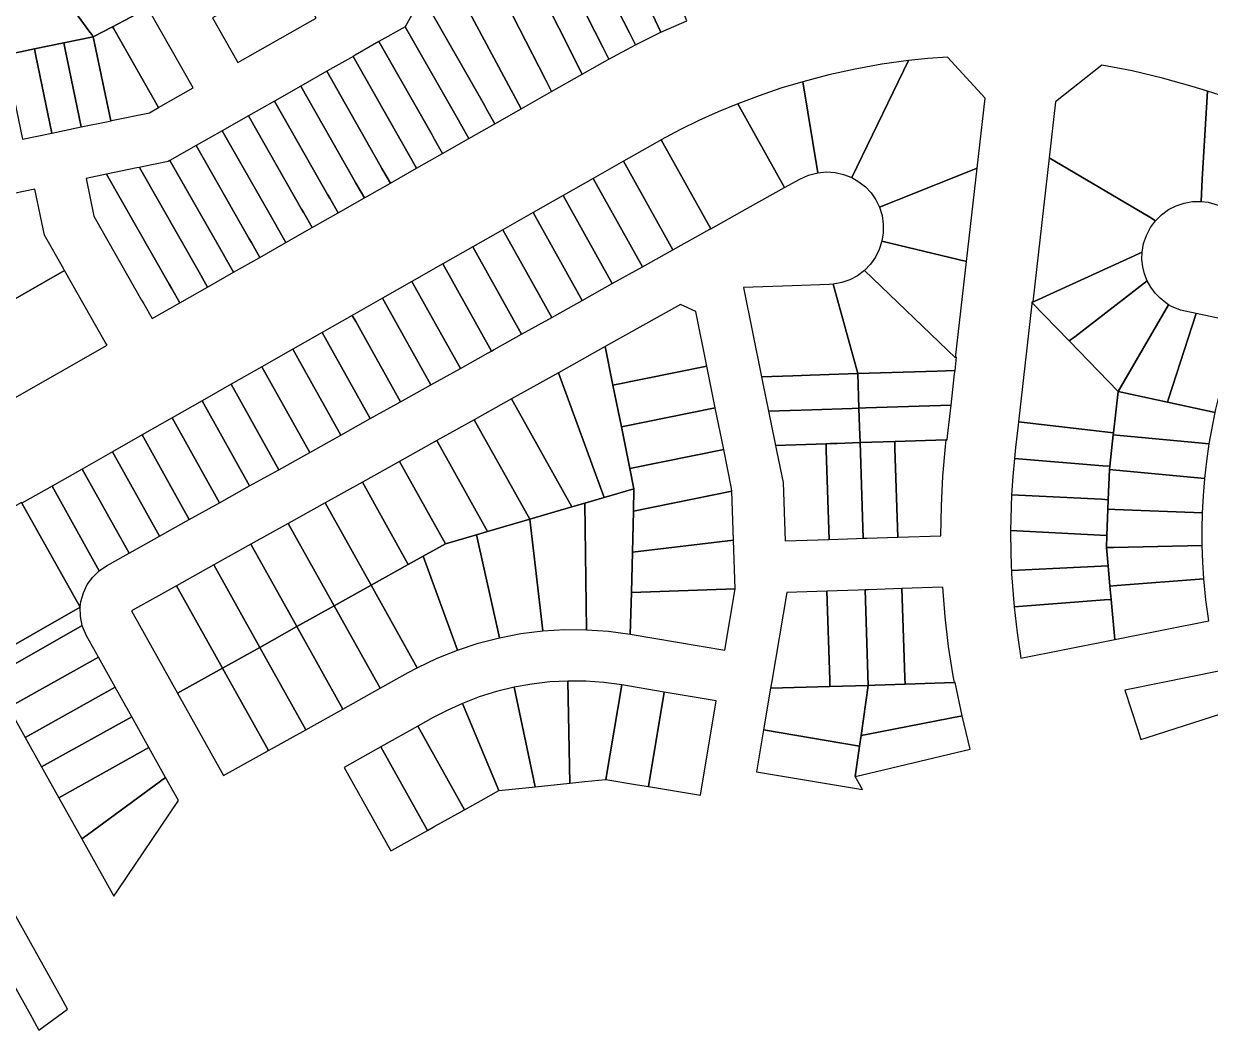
# Model space of a CAD drawing. Header units: metres. Extents: x 1641456 to 1644813, y 5693985 to 5698324.
# Drawn here: x 1643297.5 to 1643718.3, y 5693985.5 to 5694342.5 of the extents above; entities that cross this region are included whole.
import ezdxf

# ---------------------------------------------------------------- set-up
doc = ezdxf.new("R2010")
doc.units = ezdxf.units.M

msp = doc.modelspace()

# ---------------------------------------------------------------- linework, layer by layer
for points in [[(1643532.73, 5694343.59), (1643530.88, 5694347.98), (1643518.41, 5694377.6), (1643508.03, 5694372.84), (1643521.51, 5694343.77), (1643523.49, 5694339.49), (1643532.73, 5694343.59)], [(1643341.54, 5694348.03), (1643341.02, 5694348.76), (1643323.74, 5694372.82), (1643303.22, 5694363.99), (1643320.65, 5694340.06), (1643321.67, 5694338.66), (1643322.2, 5694337.93), (1643329.01, 5694341.49), (1643341.54, 5694348.03)], [(1643523.49, 5694339.49), (1643521.51, 5694343.77), (1643508.03, 5694372.84), (1643497.81, 5694367.69), (1643512.3, 5694339.34), (1643514.47, 5694335.09), (1643523.49, 5694339.49)], [(1643322.2, 5694337.93), (1643321.67, 5694338.66), (1643320.65, 5694340.06), (1643303.22, 5694363.99), (1643300.7, 5694363.12), (1643298.07, 5694362.62), (1643295.41, 5694362.51), (1643292.75, 5694362.79), (1643287.59, 5694333.21), (1643287.14, 5694330.66), (1643290.86, 5694331.43), (1643301.31, 5694333.6), (1643311.73, 5694335.76), (1643322.2, 5694337.93)], [(1643514.47, 5694335.09), (1643512.3, 5694339.34), (1643497.81, 5694367.69), (1643488.45, 5694362.55), (1643502.84, 5694334.24), (1643505, 5694330.02), (1643514.47, 5694335.09)], [(1643401.24, 5694344.55), (1643392.2, 5694360.44), (1643390.05, 5694359.22), (1643364.47, 5694344.67), (1643373.5, 5694328.78), (1643399.08, 5694343.32), (1643401.24, 5694344.55)], [(1643505, 5694330.02), (1643502.84, 5694334.24), (1643488.45, 5694362.55), (1643485.53, 5694360.87), (1643481.2, 5694358.61), (1643478.97, 5694357.65), (1643495.62, 5694324.69), (1643503.67, 5694329.27), (1643505, 5694330.02)], [(1643451.29, 5694354.85), (1643448.43, 5694355.46), (1643445, 5694356.43), (1643441.65, 5694357.64), (1643438.8, 5694352.43), (1643460.88, 5694313.6), (1643461.63, 5694312.28), (1643464.6, 5694307.06), (1643473.91, 5694312.35), (1643471.09, 5694317.65), (1643470.38, 5694318.99), (1643451.29, 5694354.85)], [(1643495.62, 5694324.69), (1643478.97, 5694357.65), (1643476.66, 5694356.78), (1643471.59, 5694355.32), (1643466.39, 5694354.4), (1643482.55, 5694322.76), (1643484.72, 5694318.5), (1643495.62, 5694324.69)], [(1643464.6, 5694307.06), (1643461.63, 5694312.28), (1643460.88, 5694313.6), (1643438.8, 5694352.43), (1643432.82, 5694341.49), (1643451.66, 5694308.36), (1643452.41, 5694307.04), (1643455.38, 5694301.81), (1643464.6, 5694307.06)], [(1643466.39, 5694354.4), (1643462.36, 5694354.07), (1643458.31, 5694354.07), (1643454.27, 5694354.39), (1643451.29, 5694354.85), (1643470.38, 5694318.99), (1643471.09, 5694317.65), (1643473.91, 5694312.35), (1643484.72, 5694318.5), (1643482.55, 5694322.76), (1643466.39, 5694354.4)], [(1643345.34, 5694312.77), (1643357.62, 5694319.75), (1643342.01, 5694347.22), (1643341.54, 5694348.03), (1643329.01, 5694341.49), (1643329.47, 5694340.67), (1643345.34, 5694312.77)], [(1643345.34, 5694312.77), (1643329.47, 5694340.67), (1643329.01, 5694341.49), (1643322.2, 5694337.93), (1643328.37, 5694308.1), (1643329.25, 5694308.28), (1643342.16, 5694310.96), (1643345.34, 5694312.77)], [(1643455.38, 5694301.81), (1643452.41, 5694307.04), (1643451.66, 5694308.36), (1643432.82, 5694341.49), (1643423.51, 5694336.2), (1643442.35, 5694303.07), (1643443.1, 5694301.75), (1643446.07, 5694296.52), (1643455.38, 5694301.81)], [(1643317.92, 5694305.93), (1643312.24, 5694333.34), (1643311.73, 5694335.76), (1643301.31, 5694333.6), (1643301.81, 5694331.18), (1643307.5, 5694303.77), (1643317.92, 5694305.93)], [(1643328.37, 5694308.1), (1643322.2, 5694337.93), (1643311.73, 5694335.76), (1643312.24, 5694333.34), (1643317.92, 5694305.93), (1643327.47, 5694307.91), (1643328.37, 5694308.1)], [(1643446.07, 5694296.52), (1643443.1, 5694301.75), (1643442.35, 5694303.07), (1643423.51, 5694336.2), (1643415.05, 5694331.38), (1643414.29, 5694330.95), (1643433.88, 5694296.51), (1643436.85, 5694291.27), (1643446.07, 5694296.52)], [(1643307.5, 5694303.77), (1643301.81, 5694331.18), (1643301.31, 5694333.6), (1643290.86, 5694331.43), (1643291.36, 5694329.01), (1643297.05, 5694301.6), (1643307.5, 5694303.77)], [(1643436.85, 5694291.27), (1643433.88, 5694296.51), (1643414.29, 5694330.95), (1643413.47, 5694330.48), (1643404.98, 5694325.66), (1643423.82, 5694292.54), (1643424.57, 5694291.22), (1643427.54, 5694285.98), (1643436.85, 5694291.27)], [(1643635.65, 5694291.33), (1643638.48, 5694316.19), (1643625.11, 5694330.73), (1643618.17, 5694330.2), (1643611.25, 5694329.47), (1643591.15, 5694287.96), (1643593.7, 5694286.49), (1643596.01, 5694284.65), (1643598.02, 5694282.49), (1643599.69, 5694280.07), (1643600.99, 5694277.42), (1643635.65, 5694291.33)], [(1643591.15, 5694287.96), (1643611.25, 5694329.47), (1643601.8, 5694328.15), (1643592.41, 5694326.46), (1643583.09, 5694324.4), (1643573.86, 5694321.97), (1643579.19, 5694289.69), (1643582.24, 5694289.96), (1643585.3, 5694289.75), (1643588.3, 5694289.08), (1643591.15, 5694287.96)], [(1643717.3, 5694318.57), (1643711.89, 5694320.25), (1643701.32, 5694323.27), (1643690.63, 5694325.82), (1643679.84, 5694327.87), (1643663.45, 5694314.85), (1643661.19, 5694294.93), (1643696.87, 5694273.88), (1643698.9, 5694272.67), (1643701.04, 5694274.8), (1643703.49, 5694276.58), (1643706.17, 5694277.96), (1643709.03, 5694278.92), (1643712.01, 5694279.44), (1643715.03, 5694279.49), (1643715.48, 5694287.34), (1643717.3, 5694318.57)], [(1643427.54, 5694285.98), (1643424.57, 5694291.22), (1643423.82, 5694292.54), (1643404.98, 5694325.66), (1643395.75, 5694320.41), (1643414.59, 5694287.3), (1643415.34, 5694285.98), (1643418.32, 5694280.74), (1643427.54, 5694285.98)], [(1643579.19, 5694289.69), (1643573.86, 5694321.97), (1643566.07, 5694319.62), (1643558.37, 5694317), (1643550.76, 5694314.13), (1643567.32, 5694284.42), (1643572.71, 5694287.43), (1643575.85, 5694288.84), (1643579.19, 5694289.69)], [(1643418.32, 5694280.74), (1643415.34, 5694285.98), (1643414.59, 5694287.3), (1643395.75, 5694320.41), (1643386.45, 5694315.12), (1643405.28, 5694282.01), (1643406.03, 5694280.68), (1643409.01, 5694275.44), (1643418.32, 5694280.74)], [(1643739.82, 5694311.56), (1643717.3, 5694318.57), (1643715.48, 5694287.34), (1643715.03, 5694279.49), (1643717.54, 5694279.18), (1643719.99, 5694278.55), (1643728.22, 5694275.88), (1643737.01, 5694302.92), (1643739.82, 5694311.56)], [(1643409.01, 5694275.44), (1643406.03, 5694280.68), (1643405.28, 5694282.01), (1643386.45, 5694315.12), (1643377.22, 5694309.88), (1643396.06, 5694276.76), (1643396.81, 5694275.44), (1643399.79, 5694270.2), (1643409.01, 5694275.44)], [(1643567.32, 5694284.42), (1643550.76, 5694314.13), (1643543.81, 5694311.25), (1643536.94, 5694308.15), (1643530.21, 5694304.85), (1643523.58, 5694301.34), (1643541.15, 5694269.82), (1643554.24, 5694277.12), (1643567.32, 5694284.42)], [(1643399.79, 5694270.2), (1643396.81, 5694275.44), (1643396.06, 5694276.76), (1643377.22, 5694309.88), (1643367.92, 5694304.59), (1643386.75, 5694271.47), (1643387.5, 5694270.15), (1643390.48, 5694264.9), (1643399.79, 5694270.2)], [(1643390.48, 5694264.9), (1643387.5, 5694270.15), (1643386.75, 5694271.47), (1643367.92, 5694304.59), (1643358.69, 5694299.34), (1643377.52, 5694266.23), (1643378.27, 5694264.91), (1643381.26, 5694259.66), (1643390.48, 5694264.9)], [(1643541.15, 5694269.82), (1643523.58, 5694301.34), (1643520.53, 5694299.63), (1643510.18, 5694293.75), (1643511.36, 5694291.62), (1643527.72, 5694262.32), (1643540.89, 5694269.67), (1643541.15, 5694269.82)], [(1643381.26, 5694259.66), (1643378.27, 5694264.91), (1643377.52, 5694266.23), (1643358.69, 5694299.34), (1643349.38, 5694294.05), (1643368.21, 5694260.94), (1643368.96, 5694259.62), (1643371.95, 5694254.37), (1643381.26, 5694259.66)], [(1643371.95, 5694254.37), (1643368.96, 5694259.62), (1643368.21, 5694260.94), (1643349.38, 5694294.05), (1643348.69, 5694293.65), (1643339.5, 5694291.75), (1643338.59, 5694291.56), (1643359.74, 5694254.38), (1643362.73, 5694249.12), (1643371.95, 5694254.37)], [(1643527.72, 5694262.32), (1643511.36, 5694291.62), (1643510.18, 5694293.75), (1643499.5, 5694287.67), (1643500.68, 5694285.55), (1643516.99, 5694256.33), (1643527.72, 5694262.32)], [(1643698.9, 5694272.67), (1643696.87, 5694273.88), (1643661.19, 5694294.93), (1643655.39, 5694243.86), (1643655.06, 5694243.63), (1643657.41, 5694244.7), (1643694.16, 5694261.53), (1643694.68, 5694264.56), (1643695.66, 5694267.47), (1643697.08, 5694270.2), (1643698.9, 5694272.67)], [(1643352.86, 5694243.51), (1643349.87, 5694248.77), (1643349.12, 5694250.09), (1643326.92, 5694289.14), (1643319.64, 5694287.63), (1643322.42, 5694274.23), (1643339.32, 5694244.52), (1643340.07, 5694243.2), (1643343.06, 5694237.94), (1643352.86, 5694243.51)], [(1643362.73, 5694249.12), (1643359.74, 5694254.38), (1643338.59, 5694291.56), (1643337.63, 5694291.36), (1643326.92, 5694289.14), (1643349.12, 5694250.09), (1643349.87, 5694248.77), (1643352.86, 5694243.51), (1643362.73, 5694249.12)], [(1643631.89, 5694258.24), (1643635.65, 5694291.33), (1643600.99, 5694277.42), (1643601.91, 5694274.49), (1643602.37, 5694271.46), (1643602.36, 5694268.4), (1643601.88, 5694265.37), (1643631.89, 5694258.24)], [(1643312.02, 5694254.95), (1643311.58, 5694255.73), (1643304.83, 5694267.59), (1643301.46, 5694283.85), (1643286.44, 5694280.74), (1643282.51, 5694280.07), (1643290.15, 5694243.54), (1643290.35, 5694242.62), (1643312.02, 5694254.95)], [(1643516.99, 5694256.33), (1643500.68, 5694285.55), (1643499.5, 5694287.67), (1643488.81, 5694281.6), (1643490, 5694279.47), (1643506.26, 5694250.35), (1643516.99, 5694256.33)], [(1643506.26, 5694250.35), (1643490, 5694279.47), (1643488.81, 5694281.6), (1643478.14, 5694275.53), (1643479.32, 5694273.4), (1643495.53, 5694244.36), (1643506.26, 5694250.35)], [(1643495.53, 5694244.36), (1643479.32, 5694273.4), (1643478.14, 5694275.53), (1643467.45, 5694269.45), (1643484.81, 5694238.37), (1643485.87, 5694238.97), (1643495.53, 5694244.36)], [(1643484.81, 5694238.37), (1643467.45, 5694269.45), (1643456.73, 5694263.35), (1643457.92, 5694261.23), (1643474.03, 5694232.36), (1643483.74, 5694237.78), (1643484.81, 5694238.37)], [(1643474.03, 5694232.36), (1643457.92, 5694261.23), (1643456.73, 5694263.35), (1643446.09, 5694257.31), (1643463.35, 5694226.4), (1643464.41, 5694226.99), (1643474.03, 5694232.36)], [(1643631.89, 5694258.24), (1643601.88, 5694265.37), (1643600.95, 5694262.45), (1643599.57, 5694259.7), (1643597.8, 5694257.2), (1643595.66, 5694255), (1643628.01, 5694224.05), (1643631.89, 5694258.24)], [(1643695.94, 5694251.36), (1643695, 5694253.79), (1643694.38, 5694256.33), (1643694.1, 5694258.92), (1643694.16, 5694261.53), (1643657.41, 5694244.7), (1643655.06, 5694243.63), (1643668.29, 5694230.02), (1643670.23, 5694231.52), (1643695.94, 5694251.36)], [(1643292.67, 5694208.93), (1643327.07, 5694228.49), (1643326.44, 5694229.62), (1643323.47, 5694234.83), (1643312.02, 5694254.95), (1643290.35, 5694242.62), (1643277.61, 5694235.39), (1643287.72, 5694217.62), (1643290.69, 5694212.41), (1643292.52, 5694209.19), (1643292.67, 5694208.93)], [(1643463.35, 5694226.4), (1643446.09, 5694257.31), (1643435.2, 5694251.11), (1643436.39, 5694248.98), (1643452.4, 5694220.29), (1643462.28, 5694225.8), (1643463.35, 5694226.4)], [(1643628.01, 5694224.05), (1643595.66, 5694255), (1643593.21, 5694253.16), (1643590.51, 5694251.7), (1643587.62, 5694250.69), (1643584.61, 5694250.12), (1643593.31, 5694218.4), (1643621.49, 5694219.34), (1643627.8, 5694219.55), (1643628.33, 5694224.29), (1643628.01, 5694224.05)], [(1643452.4, 5694220.29), (1643436.39, 5694248.98), (1643435.2, 5694251.11), (1643424.73, 5694245.16), (1643425.92, 5694243.03), (1643441.89, 5694214.42), (1643452.4, 5694220.29)], [(1643703.54, 5694242.86), (1643702.53, 5694243.53), (1643700.51, 5694245.15), (1643698.72, 5694247.01), (1643697.19, 5694249.1), (1643695.94, 5694251.36), (1643670.23, 5694231.52), (1643668.29, 5694230.02), (1643685.68, 5694212.12), (1643703.54, 5694242.86)], [(1643593.31, 5694218.4), (1643584.61, 5694250.12), (1643583.11, 5694250.01), (1643569.98, 5694249.58), (1643552.76, 5694249), (1643559.21, 5694217.26), (1643570.25, 5694217.63), (1643576.42, 5694217.83), (1643593.31, 5694218.4)], [(1643441.89, 5694214.42), (1643425.92, 5694243.03), (1643424.73, 5694245.16), (1643414.05, 5694239.09), (1643415.24, 5694236.96), (1643431.16, 5694208.44), (1643441.89, 5694214.42)], [(1643539.77, 5694221.04), (1643535.83, 5694240.46), (1643530.47, 5694242.92), (1643503.71, 5694227.99), (1643506.49, 5694214.28), (1643539.77, 5694221.04)], [(1643668.29, 5694230.02), (1643655.06, 5694243.63), (1643655.02, 5694243.22), (1643650.27, 5694201.3), (1643684.02, 5694197.46), (1643685.68, 5694212.12), (1643668.29, 5694230.02)], [(1643713.32, 5694239.72), (1643707.75, 5694240.92), (1643704.6, 5694242.26), (1643703.54, 5694242.86), (1643685.68, 5694212.12), (1643703.11, 5694208.34), (1643703.49, 5694209.51), (1643713.32, 5694239.72)], [(1643431.16, 5694208.44), (1643415.24, 5694236.96), (1643414.05, 5694239.09), (1643403.37, 5694233.01), (1643404.56, 5694230.88), (1643420.43, 5694202.45), (1643431.16, 5694208.44)], [(1643720.04, 5694204.67), (1643720.3, 5694205.86), (1643722.62, 5694215.21), (1643725.38, 5694224.43), (1643729.23, 5694236.27), (1643713.32, 5694239.72), (1643703.49, 5694209.51), (1643703.11, 5694208.34), (1643720.04, 5694204.67)], [(1643420.43, 5694202.45), (1643404.56, 5694230.88), (1643403.37, 5694233.01), (1643392.91, 5694227.06), (1643394.1, 5694224.93), (1643409.92, 5694196.58), (1643420.43, 5694202.45)], [(1643409.92, 5694196.58), (1643394.1, 5694224.93), (1643392.91, 5694227.06), (1643382.01, 5694220.86), (1643398.97, 5694190.47), (1643400.04, 5694191.07), (1643409.92, 5694196.58)], [(1643506.49, 5694214.28), (1643503.71, 5694227.99), (1643487.12, 5694218.73), (1643503.34, 5694174.48), (1643513.94, 5694177.57), (1643512.49, 5694184.72), (1643509.49, 5694199.5), (1643506.49, 5694214.28)], [(1643398.97, 5694190.47), (1643382.01, 5694220.86), (1643371.07, 5694214.64), (1643372.26, 5694212.52), (1643387.98, 5694184.34), (1643397.91, 5694189.88), (1643398.97, 5694190.47)], [(1643542.77, 5694206.26), (1643539.77, 5694221.04), (1643506.49, 5694214.28), (1643509.49, 5694199.5), (1643542.77, 5694206.26)], [(1643503.34, 5694174.48), (1643487.12, 5694218.73), (1643470.55, 5694209.48), (1643491.94, 5694171.15), (1643496.55, 5694172.5), (1643503.34, 5694174.48)], [(1643593.72, 5694206.17), (1643593.31, 5694218.4), (1643576.42, 5694217.83), (1643570.25, 5694217.63), (1643559.21, 5694217.26), (1643559.45, 5694216.05), (1643561.68, 5694205.1), (1643576.96, 5694205.61), (1643591.28, 5694206.09), (1643593.72, 5694206.17)], [(1643626.4, 5694207.26), (1643627.66, 5694218.33), (1643627.8, 5694219.55), (1643621.49, 5694219.34), (1643593.31, 5694218.4), (1643593.72, 5694206.17), (1643596.16, 5694206.25), (1643603.75, 5694206.5), (1643626.4, 5694207.26)], [(1643387.98, 5694184.34), (1643372.26, 5694212.52), (1643371.07, 5694214.64), (1643360.74, 5694208.77), (1643361.93, 5694206.64), (1643377.6, 5694178.55), (1643387.98, 5694184.34)], [(1643377.6, 5694178.55), (1643361.93, 5694206.64), (1643360.74, 5694208.77), (1643350.1, 5694202.72), (1643351.29, 5694200.59), (1643366.92, 5694172.59), (1643377.6, 5694178.55)], [(1643491.94, 5694171.15), (1643470.55, 5694209.48), (1643457.29, 5694202.08), (1643476.99, 5694166.79), (1643491.94, 5694171.15)], [(1643703.11, 5694208.34), (1643685.68, 5694212.12), (1643684.02, 5694197.46), (1643683.93, 5694196.75), (1643686.36, 5694196.52), (1643717.94, 5694193.47), (1643719.79, 5694203.48), (1643720.04, 5694204.67), (1643703.11, 5694208.34)], [(1643545.77, 5694191.48), (1643542.77, 5694206.26), (1643509.49, 5694199.5), (1643512.49, 5694184.72), (1643545.77, 5694191.48)], [(1643594.13, 5694193.94), (1643593.95, 5694199.41), (1643593.72, 5694206.17), (1643591.28, 5694206.09), (1643576.96, 5694205.61), (1643561.68, 5694205.1), (1643563.9, 5694194.15), (1643564.14, 5694192.94), (1643582.05, 5694193.53), (1643583.66, 5694193.59), (1643586.01, 5694193.67), (1643594.13, 5694193.94)], [(1643624.7, 5694194.96), (1643625, 5694194.97), (1643625.14, 5694196.2), (1643626.4, 5694207.26), (1643603.75, 5694206.5), (1643596.16, 5694206.25), (1643593.72, 5694206.17), (1643593.95, 5694199.41), (1643594.13, 5694193.94), (1643606.41, 5694194.35), (1643624.7, 5694194.96)], [(1643366.92, 5694172.59), (1643351.29, 5694200.59), (1643350.1, 5694202.72), (1643339.46, 5694196.67), (1643356.23, 5694166.62), (1643357.3, 5694167.22), (1643366.92, 5694172.59)], [(1643476.99, 5694166.79), (1643457.29, 5694202.08), (1643444.03, 5694194.68), (1643462.03, 5694162.43), (1643476.99, 5694166.79)], [(1643684.02, 5694197.46), (1643650.27, 5694201.3), (1643650.13, 5694200.09), (1643649.24, 5694192.23), (1643648.83, 5694188.33), (1643680.23, 5694185.74), (1643682.66, 5694185.54), (1643683.93, 5694196.75), (1643684.02, 5694197.46)], [(1643356.23, 5694166.62), (1643339.46, 5694196.67), (1643329, 5694190.72), (1643330.19, 5694188.59), (1643345.72, 5694160.76), (1643355.17, 5694166.03), (1643356.23, 5694166.62)], [(1643717.94, 5694193.47), (1643686.36, 5694196.52), (1643683.93, 5694196.75), (1643682.66, 5694185.54), (1643682.54, 5694184.45), (1643684.96, 5694184.21), (1643716.37, 5694181.17), (1643717.06, 5694187.33), (1643717.94, 5694193.47)], [(1643462.03, 5694162.43), (1643444.03, 5694194.68), (1643430.77, 5694187.28), (1643447.08, 5694158.06), (1643458.04, 5694161.26), (1643462.03, 5694162.43)], [(1643548.61, 5694176.66), (1643548.58, 5694177.64), (1643545.77, 5694191.48), (1643512.49, 5694184.72), (1643513.94, 5694177.57), (1643513.74, 5694169.58), (1643548.61, 5694176.66)], [(1643583.18, 5694159.59), (1643582.13, 5694191.1), (1643582.05, 5694193.53), (1643564.14, 5694192.94), (1643564.64, 5694190.51), (1643566.82, 5694179.78), (1643567.51, 5694159.07), (1643583.18, 5694159.59)], [(1643595.26, 5694159.99), (1643594.13, 5694193.94), (1643586.01, 5694193.67), (1643583.66, 5694193.59), (1643582.05, 5694193.53), (1643582.13, 5694191.1), (1643583.18, 5694159.59), (1643592.82, 5694159.91), (1643595.26, 5694159.99)], [(1643607.54, 5694160.4), (1643606.49, 5694191.91), (1643606.41, 5694194.35), (1643594.13, 5694193.94), (1643595.26, 5694159.99), (1643596.48, 5694160.04), (1643607.54, 5694160.4)], [(1643607.54, 5694160.4), (1643622.81, 5694160.91), (1643622.98, 5694171.46), (1643623.51, 5694182), (1643624.43, 5694192.51), (1643624.7, 5694194.96), (1643606.41, 5694194.35), (1643606.49, 5694191.91), (1643607.54, 5694160.4)], [(1643345.72, 5694160.76), (1643330.19, 5694188.59), (1643329, 5694190.72), (1643318.19, 5694184.57), (1643334.86, 5694154.7), (1643335.93, 5694155.29), (1643345.72, 5694160.76)], [(1643447.08, 5694158.06), (1643430.77, 5694187.28), (1643417.6, 5694179.93), (1643433.91, 5694150.71), (1643439.16, 5694153.65), (1643447.08, 5694158.06)], [(1643682.66, 5694185.54), (1643680.23, 5694185.74), (1643648.83, 5694188.33), (1643648.26, 5694181.89), (1643647.86, 5694175.45), (1643679.71, 5694173.82), (1643682.14, 5694173.7), (1643682.54, 5694184.45), (1643682.66, 5694185.54)], [(1643334.86, 5694154.7), (1643318.19, 5694184.57), (1643307.56, 5694178.53), (1643308.75, 5694176.4), (1643324.31, 5694148.51), (1643326.87, 5694150.24), (1643333.8, 5694154.1), (1643334.86, 5694154.7)], [(1643716.37, 5694181.17), (1643684.96, 5694184.21), (1643682.54, 5694184.45), (1643682.14, 5694173.7), (1643682.02, 5694170.32), (1643684.46, 5694170.23), (1643715.56, 5694169.06), (1643715.88, 5694175.12), (1643716.37, 5694181.17)], [(1643433.91, 5694150.71), (1643417.6, 5694179.93), (1643404.43, 5694172.58), (1643420.73, 5694143.36), (1643433.91, 5694150.71)], [(1643324.31, 5694148.51), (1643308.75, 5694176.4), (1643307.56, 5694178.53), (1643296.89, 5694172.46), (1643317.54, 5694135.51), (1643317.79, 5694137.56), (1643318.66, 5694140.69), (1643320.07, 5694143.62), (1643321.97, 5694146.25), (1643324.31, 5694148.51)], [(1643513.74, 5694169.58), (1643513.94, 5694177.57), (1643503.34, 5694174.48), (1643496.55, 5694172.5), (1643497.14, 5694127.57), (1643504.91, 5694127.03), (1643512.63, 5694125.98), (1643513.01, 5694140.79), (1643513.37, 5694155.1), (1643513.74, 5694169.58)], [(1643549.19, 5694159.34), (1643548.61, 5694176.66), (1643513.74, 5694169.58), (1643513.37, 5694155.1), (1643549.19, 5694159.34)], [(1643682.14, 5694173.7), (1643679.71, 5694173.82), (1643647.86, 5694175.45), (1643647.51, 5694162.77), (1643679.24, 5694161.15), (1643681.68, 5694161.02), (1643682.02, 5694170.32), (1643682.14, 5694173.7)], [(1643296.89, 5694172.46), (1643296.74, 5694172.72), (1643262.34, 5694153.16), (1643262.49, 5694152.89), (1643283.14, 5694115.95), (1643317.54, 5694135.51), (1643296.89, 5694172.46)], [(1643420.73, 5694143.36), (1643404.43, 5694172.58), (1643391.26, 5694165.23), (1643407.56, 5694136.01), (1643420.73, 5694143.36)], [(1643497.14, 5694127.57), (1643496.55, 5694172.5), (1643491.94, 5694171.15), (1643476.99, 5694166.79), (1643481.59, 5694127.15), (1643489.36, 5694127.61), (1643497.14, 5694127.57)], [(1643715.56, 5694169.06), (1643684.46, 5694170.23), (1643682.02, 5694170.32), (1643681.68, 5694161.02), (1643681.52, 5694156.7), (1643683.96, 5694156.75), (1643715.47, 5694157.4), (1643715.43, 5694163.24), (1643715.56, 5694169.06)], [(1643481.59, 5694127.15), (1643476.99, 5694166.79), (1643462.03, 5694162.43), (1643458.04, 5694161.26), (1643466.23, 5694124.73), (1643473.87, 5694126.19), (1643481.59, 5694127.15)], [(1643407.56, 5694136.01), (1643391.26, 5694165.23), (1643378.09, 5694157.88), (1643394.39, 5694128.66), (1643407.56, 5694136.01)], [(1643681.68, 5694161.02), (1643679.24, 5694161.15), (1643647.51, 5694162.77), (1643647.51, 5694161.65), (1643647.76, 5694149.8), (1643647.82, 5694148.58), (1643682.1, 5694150.24), (1643681.52, 5694156.7), (1643681.68, 5694161.02)], [(1643394.39, 5694128.66), (1643378.09, 5694157.88), (1643364.91, 5694150.53), (1643381.22, 5694121.31), (1643394.39, 5694128.66)], [(1643466.23, 5694124.73), (1643458.04, 5694161.26), (1643447.08, 5694158.06), (1643439.16, 5694153.65), (1643451.31, 5694120.36), (1643458.7, 5694122.78), (1643466.23, 5694124.73)], [(1643549.77, 5694142.02), (1643549.19, 5694159.34), (1643513.37, 5694155.1), (1643513.01, 5694140.79), (1643549.77, 5694142.02)], [(1643451.31, 5694120.36), (1643439.16, 5694153.65), (1643433.91, 5694150.71), (1643420.73, 5694143.36), (1643437.07, 5694114.09), (1643444.09, 5694117.45), (1643451.31, 5694120.36)], [(1643716.06, 5694145.66), (1643715.68, 5694151.53), (1643715.47, 5694157.4), (1643683.96, 5694156.75), (1643681.52, 5694156.7), (1643682.1, 5694150.24), (1643682.75, 5694143.04), (1643685.18, 5694143.23), (1643716.06, 5694145.66)], [(1643381.22, 5694121.31), (1643364.91, 5694150.53), (1643351.74, 5694143.18), (1643368.05, 5694113.96), (1643381.22, 5694121.31)], [(1643682.75, 5694143.04), (1643682.1, 5694150.24), (1643647.82, 5694148.58), (1643647.88, 5694147.37), (1643648.76, 5694135.64), (1643680.75, 5694138.12), (1643683.18, 5694138.3), (1643682.75, 5694143.04)], [(1643684.47, 5694124.09), (1643686.87, 5694124.57), (1643717.79, 5694130.77), (1643716.79, 5694138.2), (1643716.06, 5694145.66), (1643685.18, 5694143.23), (1643682.75, 5694143.04), (1643683.18, 5694138.3), (1643684.47, 5694124.09)], [(1643368.05, 5694113.96), (1643351.74, 5694143.18), (1643335.78, 5694134.28), (1643352.09, 5694105.05), (1643368.05, 5694113.96)], [(1643437.07, 5694114.09), (1643420.73, 5694143.36), (1643407.56, 5694136.01), (1643423.87, 5694106.79), (1643433.87, 5694112.37), (1643437.07, 5694114.09)], [(1643512.63, 5694125.98), (1643546.13, 5694120.35), (1643549.77, 5694142.02), (1643513.01, 5694140.79), (1643512.63, 5694125.98)], [(1643583.42, 5694107.4), (1643583.34, 5694109.84), (1643582.29, 5694141.27), (1643568.1, 5694140.8), (1643562.8, 5694109.27), (1643562.39, 5694106.82), (1643583.42, 5694107.4)], [(1643597, 5694107.78), (1643595.87, 5694141.72), (1643593.43, 5694141.64), (1643582.29, 5694141.27), (1643583.34, 5694109.84), (1643583.42, 5694107.4), (1643597, 5694107.78)], [(1643610.06, 5694108.22), (1643609.98, 5694110.65), (1643608.93, 5694142.16), (1643597.09, 5694141.77), (1643595.87, 5694141.72), (1643597, 5694107.78), (1643599.47, 5694107.86), (1643610.06, 5694108.22)], [(1643627.57, 5694108.8), (1643627.14, 5694111.22), (1643625.53, 5694121.65), (1643624.29, 5694132.13), (1643623.42, 5694142.64), (1643608.93, 5694142.16), (1643609.98, 5694110.65), (1643610.06, 5694108.22), (1643627.57, 5694108.8)], [(1643684.47, 5694124.09), (1643683.18, 5694138.3), (1643680.75, 5694138.12), (1643648.76, 5694135.64), (1643649.79, 5694126.51), (1643651.14, 5694117.42), (1643682.06, 5694123.61), (1643684.47, 5694124.09)], [(1643313, 5693993.01), (1643310.63, 5693997.3), (1643237.8, 5694127.63), (1643220.9, 5694135.98), (1643219.11, 5694135.46), (1643299.74, 5693991.21), (1643302.91, 5693985.47), (1643312.99, 5693993), (1643313, 5693993.01)], [(1643318.27, 5694129.03), (1643317.61, 5694132.24), (1643317.54, 5694135.51), (1643283.14, 5694115.95), (1643286.06, 5694110.72), (1643318.27, 5694129.03)], [(1643423.87, 5694106.79), (1643407.56, 5694136.01), (1643394.39, 5694128.66), (1643410.7, 5694099.44), (1643423.87, 5694106.79)], [(1643324.02, 5694117.83), (1643319.82, 5694125.37), (1643318.66, 5694127.86), (1643318.27, 5694129.03), (1643286.06, 5694110.72), (1643292.06, 5694099.99), (1643294.19, 5694101.18), (1643324.02, 5694117.83)], [(1643410.7, 5694099.44), (1643394.39, 5694128.66), (1643381.22, 5694121.31), (1643397.53, 5694092.09), (1643410.7, 5694099.44)], [(1643397.53, 5694092.09), (1643381.22, 5694121.31), (1643368.05, 5694113.96), (1643384.36, 5694084.74), (1643397.53, 5694092.09)], [(1643329.96, 5694107.19), (1643324.02, 5694117.83), (1643294.19, 5694101.18), (1643292.06, 5694099.99), (1643298, 5694089.36), (1643300.13, 5694090.54), (1643329.96, 5694107.19)], [(1643384.36, 5694084.74), (1643368.05, 5694113.96), (1643352.09, 5694105.05), (1643368.39, 5694075.83), (1643384.36, 5694084.74)], [(1643725.38, 5694098.78), (1643723.25, 5694105.77), (1643721.36, 5694112.84), (1643690.44, 5694106.64), (1643688.04, 5694106.16), (1643692.45, 5694092.42), (1643693.67, 5694088.59), (1643695.99, 5694089.34), (1643725.38, 5694098.78)], [(1643335.8, 5694096.72), (1643329.96, 5694107.19), (1643300.13, 5694090.54), (1643298, 5694089.36), (1643303.85, 5694078.89), (1643305.98, 5694080.08), (1643335.8, 5694096.72)], [(1643478.9, 5694071.85), (1643471.42, 5694107.15), (1643465.2, 5694105.63), (1643459.09, 5694103.72), (1643453.11, 5694101.44), (1643466.06, 5694070.52), (1643477.85, 5694071.74), (1643478.9, 5694071.85)], [(1643491.23, 5694073.14), (1643490.47, 5694109.35), (1643484.08, 5694109.02), (1643477.72, 5694108.28), (1643471.42, 5694107.15), (1643478.9, 5694071.85), (1643491.23, 5694073.14)], [(1643509.6, 5694107.96), (1643503.26, 5694108.82), (1643496.87, 5694109.29), (1643490.47, 5694109.35), (1643491.23, 5694073.14), (1643496.49, 5694073.69), (1643503.97, 5694074.47), (1643509.6, 5694107.96)], [(1643524.67, 5694105.42), (1643509.6, 5694107.96), (1643503.97, 5694074.47), (1643515.13, 5694072.59), (1643519.04, 5694071.93), (1643524.67, 5694105.42)], [(1643594.5, 5694090.07), (1643597, 5694107.78), (1643583.42, 5694107.4), (1643562.39, 5694106.82), (1643559.91, 5694092.05), (1643593.96, 5694086.31), (1643594.5, 5694090.07)], [(1643630.27, 5694097.01), (1643627.87, 5694108.81), (1643627.57, 5694108.8), (1643610.06, 5694108.22), (1643599.47, 5694107.86), (1643597, 5694107.78), (1643594.5, 5694090.07), (1643597.03, 5694090.56), (1643630.27, 5694097.01)], [(1643537.48, 5694068.83), (1643543.1, 5694102.32), (1643524.67, 5694105.42), (1643519.04, 5694071.93), (1643537.48, 5694068.83)], [(1643466.06, 5694070.52), (1643453.11, 5694101.44), (1643447.87, 5694099.07), (1643442.77, 5694096.41), (1643437.28, 5694093.34), (1643453.83, 5694063.69), (1643459.7, 5694066.97), (1643466.06, 5694070.52)], [(1643341.94, 5694085.73), (1643341.34, 5694086.8), (1643335.8, 5694096.72), (1643305.98, 5694080.08), (1643303.85, 5694078.89), (1643309.99, 5694067.91), (1643341.94, 5694085.73)], [(1643633.18, 5694085.18), (1643630.27, 5694097.01), (1643597.03, 5694090.56), (1643594.5, 5694090.07), (1643593.96, 5694086.31), (1643592.43, 5694075.48), (1643594.98, 5694076.09), (1643633.18, 5694085.18)], [(1643453.83, 5694063.69), (1643437.28, 5694093.34), (1643424.19, 5694086.04), (1643440.74, 5694056.39), (1643443.3, 5694057.82), (1643453.83, 5694063.69)], [(1643593.96, 5694086.31), (1643559.91, 5694092.05), (1643557.41, 5694077.17), (1643595.02, 5694070.84), (1643592.43, 5694075.48), (1643593.96, 5694086.31)], [(1643440.74, 5694056.39), (1643424.19, 5694086.04), (1643411.11, 5694078.74), (1643427.66, 5694049.08), (1643428.15, 5694049.36), (1643440.74, 5694056.39)], [(1643347.85, 5694075.14), (1643342.53, 5694084.67), (1643341.94, 5694085.73), (1643309.99, 5694067.91), (1643318.13, 5694053.35), (1643320.11, 5694054.8), (1643347.85, 5694075.14)], [(1643352.43, 5694066.93), (1643347.85, 5694075.14), (1643320.11, 5694054.8), (1643318.13, 5694053.35), (1643329.51, 5694032.99), (1643331.03, 5694035.25), (1643352.43, 5694066.93)]]:
    msp.add_lwpolyline(points, close=True)

doc.saveas('drawing.dxf')
